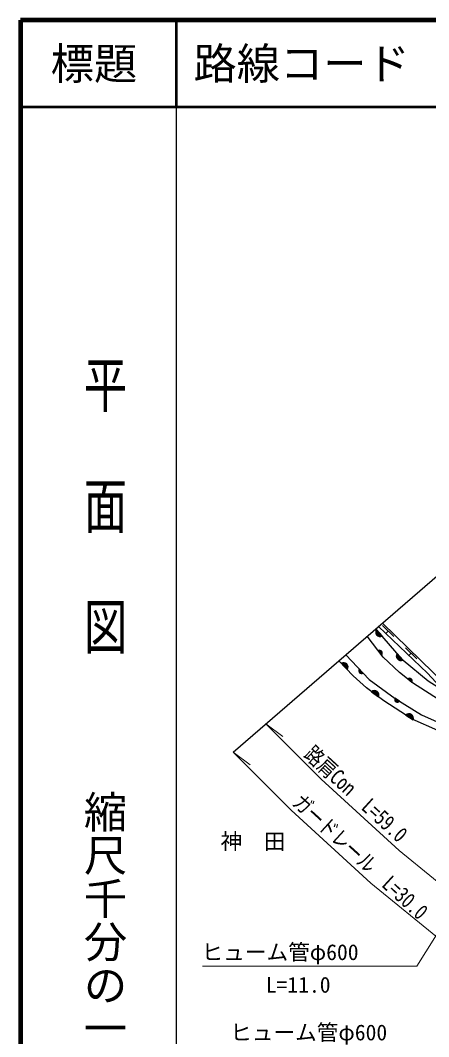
# Model space of a CAD drawing. Units: millimetres at full size, sheet at 1:1000; details may follow other scales. Extents: x 40000 to 680000, y 20000 to 380000.
# Drawn here: x 40000 to 87177, y 262516 to 380000 of the extents above; entities that cross this region are included whole.
import ezdxf
from ezdxf.enums import TextEntityAlignment as Align

# ---------------------------------------------------------------- set-up
doc = ezdxf.new("R2010")
doc.units = ezdxf.units.MM
doc.header["$LTSCALE"] = 1000
for name, color, linetype, lineweight in [('M-BGD', 7, 'Continuous', 25), ('M-BMK-OTRS', 5, 'Continuous', 25), ('M-STR-HTXT', 7, 'Continuous', 13), ('M-TTL', 2, 'Continuous', 140), ('M-TTL-BAND', 7, 'Continuous', 25), ('M-TTL-LINE', 7, 'Continuous', 50)]:
    doc.layers.add(name, color=color, linetype=linetype, lineweight=lineweight)
doc.layers.add('M-BMK-HTXT', color=7, linetype='Continuous')
doc.layers.add('M-TTL-TXT', color=7, linetype='Continuous')
doc.styles.add('@ＭＳ ゴシック', font='')
doc.styles.add('ＭＳ ゴシック', font='')
doc.styles.get('@ＭＳ ゴシック').set_extended_font_data('@MS Gothic')
doc.styles.get('ＭＳ ゴシック').set_extended_font_data('MS Gothic')

msp = doc.modelspace()

# ---------------------------------------------------------------- hatches: boundary and pattern name
at = {"layer": 'M-BGD'}
for points in [[(81808, 308834, -0.82183), (81161, 309584)], [(81734, 306648), (81356, 307146, -0.84072)], [(84195, 306071, -0.82183), (83547, 306821)], [(77084, 305673, -0.82183), (77770, 304958)], [(79166, 305000), (79597, 304546, -0.84072)], [(84753, 303868), (85244, 303480, 0.84072)], [(80591, 302396, -0.82183), (81383, 301801)], [(83279, 301627), (83810, 301296, -0.84072)], [(84550, 299680, -0.82183), (85380, 299139)]]:
    msp.add_hatch(color=256, dxfattribs=at).paths.add_polyline_path(points)

# ---------------------------------------------------------------- linework, layer by layer
for p, q in [((81808, 308834), (81161, 309584)), ((83148, 308779), (81858, 310034)), ((82503, 309407), (82214, 309109)), ((81356, 307146), (81734, 306648)), ((84195, 306071), (83547, 306821)), ((85796, 306203), (84506, 307458)), ((85151, 306830), (84895, 306567)), ((77084, 305673), (77770, 304958)), ((79597, 304546), (79166, 305000)), ((84753, 303868), (85244, 303480)), ((80591, 302396), (81383, 301801)), ((83810, 301296), (83279, 301627)), ((84550, 299680), (85380, 299139))]:
    msp.add_line(p, q, dxfattribs=at)
for points in [[(93153, 301081), (89142, 303199), (81827, 310315)], [(89023, 302412), (87126, 303608), (84245, 306013), (81084, 309673)], [(81364, 309915), (87042, 304531), (89023, 302412), (92925, 300590)], [(92122, 299598), (88743, 301235), (85301, 303434), (83808, 304616), (81930, 306389), (80091, 308815)], [(77591, 306656), (80314, 303792), (83317, 301604), (86342, 299720), (91448, 297438)], [(91190, 296612), (85264, 299215), (81979, 301353), (79996, 302844), (78456, 304243), (76798, 305971)]]:
    msp.add_lwpolyline(points, dxfattribs=at)
for centre, radius, start, end in [((81559, 309273), 505, 141.98784, 299.64603), ((81502, 306864), 318, 317.06237, 117.2801), ((83945, 306510), 505, 141.98784, 299.64603), ((77356, 305247), 505, 324.99086, 122.64905), ((79421, 304811), 318, 143.43928, 303.65701), ((84964, 303631), 318, 331.54226, 131.76), ((80929, 302020), 505, 334.24527, 131.90346), ((83573, 301508), 318, 157.97904, 318.19677), ((84912, 299327), 505, 338.10438, 135.76257)]:
    msp.add_arc(centre, radius, start, end, dxfattribs=at)
at = {"layer": 'M-BMK-OTRS'}
msp.add_line((64579, 295418), (121480, 344563), dxfattribs=at)
at = {"layer": 'M-STR-HTXT'}
for p, q in [((68373, 298694), (70329, 297211)), ((64579, 295418), (66536, 293935))]:
    msp.add_line(p, q, dxfattribs=at)
for points in [[(106128, 303062), (85815, 270666), (61063, 270666)], [(68373, 298694), (74743, 292291), (83776, 284025), (91708, 277546), (94891, 275128)], [(64579, 295418), (71281, 288681), (80504, 280242), (88613, 273618), (91813, 271187)]]:
    msp.add_lwpolyline(points, dxfattribs=at)
at = {"layer": 'M-TTL'}
for p, q in [((40000, 380000), (40000, 20000)), ((680000, 380000), (40000, 380000))]:
    msp.add_line(p, q, dxfattribs=at)
at = {"layer": 'M-TTL-BAND'}
msp.add_line((58000, 370000), (58000, 20000), dxfattribs=at)
at = {"layer": 'M-TTL-LINE'}
for p, q in [((58000, 380000), (58000, 370000)), ((40000, 370000), (680000, 370000))]:
    msp.add_line(p, q, dxfattribs=at)

# ---------------------------------------------------------------- texts
at = {"layer": 'M-BMK-HTXT', "style": 'ＭＳ ゴシック'}
msp.add_text('神  田', height=1833, dxfattribs=at).set_placement((66889, 285091), align=Align.MIDDLE_CENTER)
at = {"layer": 'M-STR-HTXT', "style": 'ＭＳ ゴシック', "width": 0.8}
for s, p in [('路肩Con  L=59.0', (77793, 289500)), ('ガードレール  L=30.0 ', (78679, 281911))]:
    msp.add_text(s, height=1833, rotation=317.54, dxfattribs=at).set_placement(p, align=Align.BOTTOM_CENTER)
at = {"layer": 'M-STR-HTXT', "style": 'ＭＳ ゴシック'}
for p in [(79078, 270820), (82385, 261538)]:
    msp.add_text('ヒューム管φ600', height=1833, dxfattribs=at).set_placement(p, align=Align.BOTTOM_RIGHT)
msp.add_text('L=11.0', height=1833, dxfattribs=at).set_placement((68360, 268515), align=Align.MIDDLE_LEFT)
at = {"layer": 'M-TTL-BAND', "style": '@ＭＳ ゴシック', "width": 1.4}
msp.add_text('平  面  図', height=3666, rotation=270, dxfattribs=at).set_placement((49777, 306475), align=Align.MIDDLE_RIGHT)
at = {"layer": 'M-TTL-BAND', "style": '@ＭＳ ゴシック'}
msp.add_text('縮尺千分の一', height=3666, rotation=270, dxfattribs=at).set_placement((49777, 261030), align=Align.MIDDLE_RIGHT)
at = {"layer": 'M-TTL-TXT', "style": 'ＭＳ ゴシック'}
msp.add_text('標題', height=3666, dxfattribs=at).set_placement((48500, 375000), align=Align.MIDDLE_CENTER)
msp.add_text('路線コード', height=3666, dxfattribs=at).set_placement((60000, 375000), align=Align.MIDDLE_LEFT)

doc.saveas('drawing.dxf')
